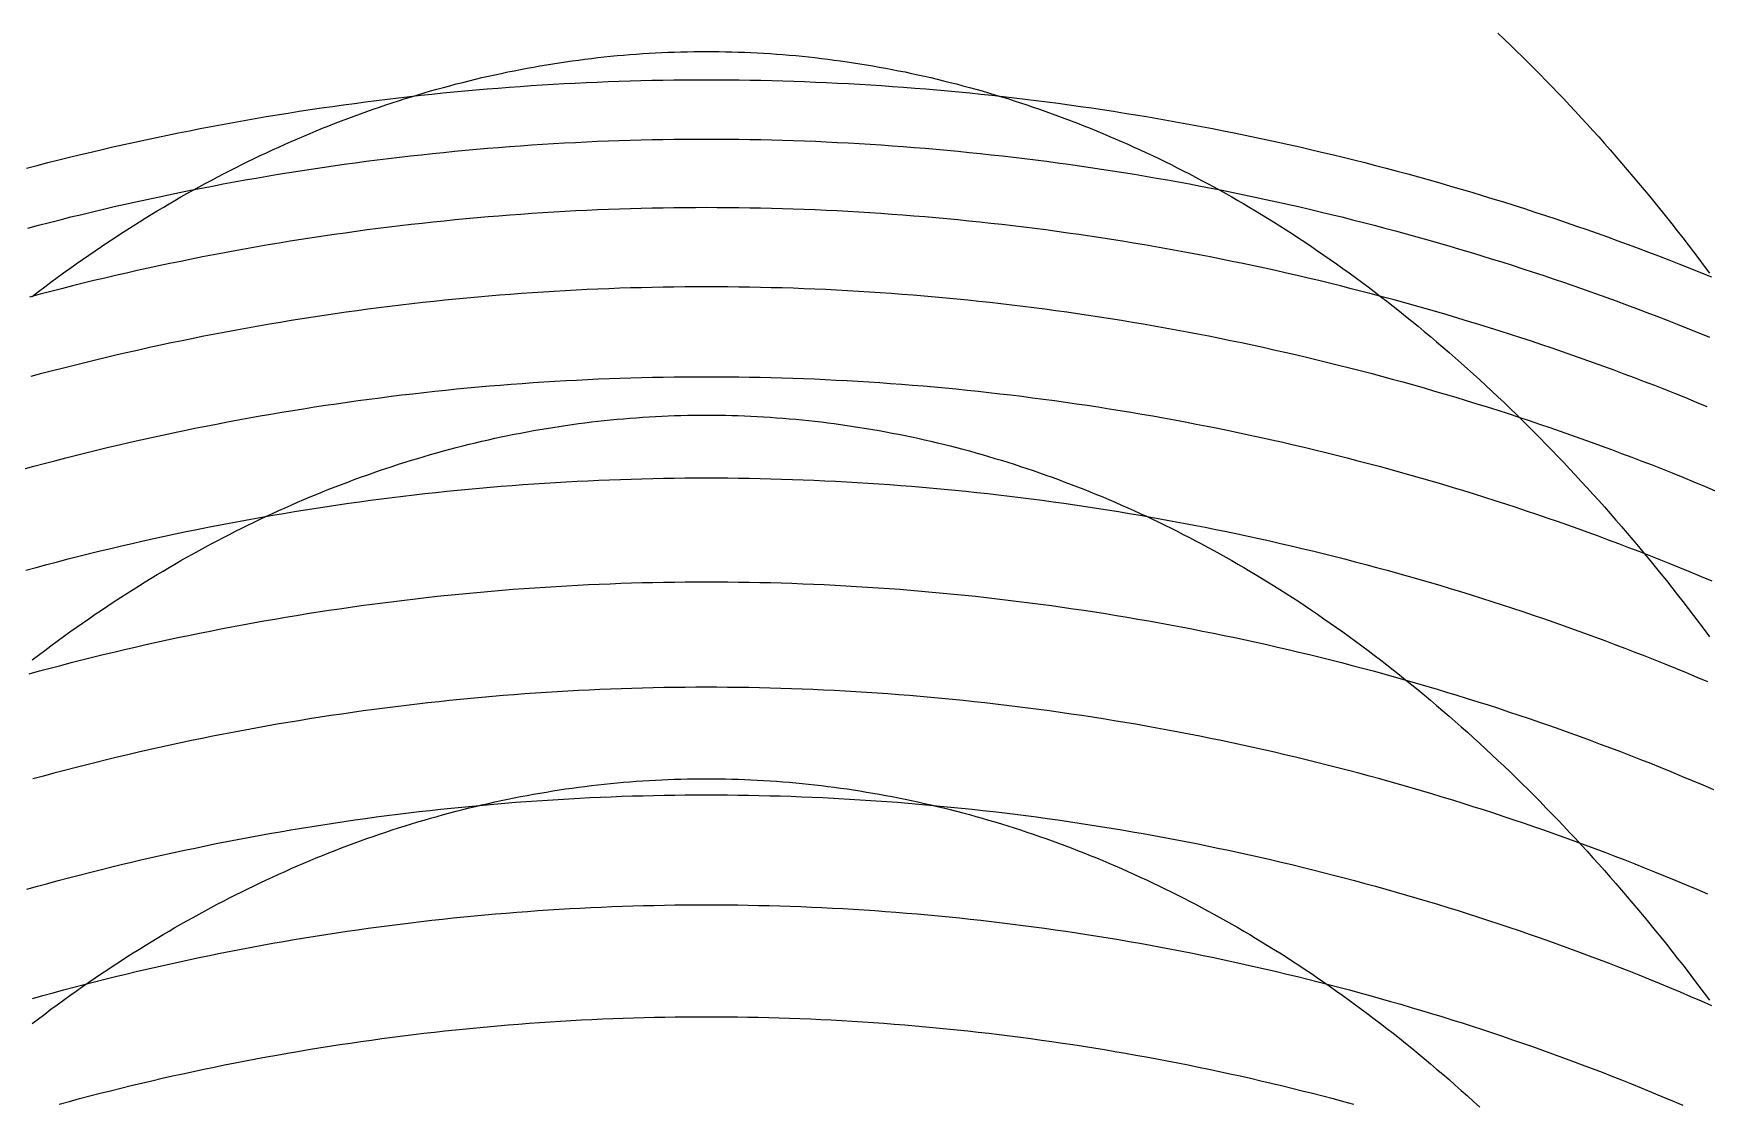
# Model space of a CAD drawing. Extents: x -772 to 772, y -315 to 2086.
# Drawn here: x -196.6 to 292.2, y 1277.5 to 1589.8 of the extents above; entities that cross this region are included whole.
import ezdxf

# ---------------------------------------------------------------- set-up
doc = ezdxf.new("R2010")
doc.units = 0

msp = doc.modelspace()

# ---------------------------------------------------------------- linework, layer by layer
at = {"layer": 'LAY0', "color": 2}
for points in [[(231.236, 1589.83), (233.006, 1588.15), (234.771, 1586.46), (236.532, 1584.75), (238.288, 1583.03), (240.04, 1581.3), (241.787, 1579.55), (243.529, 1577.79), (245.267, 1576.02), (246.999, 1574.24), (248.726, 1572.45), (250.448, 1570.64), (252.165, 1568.82), (253.876, 1566.99), (255.582, 1565.14), (257.282, 1563.29), (258.976, 1561.42), (260.664, 1559.55), (262.347, 1557.66), (264.023, 1555.76), (265.694, 1553.84), (267.358, 1551.92), (269.016, 1549.99), (270.667, 1548.04), (272.312, 1546.09), (273.95, 1544.12), (275.581, 1542.15), (277.206, 1540.16), (278.824, 1538.16), (280.435, 1536.16), (282.038, 1534.14), (283.635, 1532.12), (285.224, 1530.08), (286.806, 1528.04), (288.381, 1525.98), (289.948, 1523.92), (291.508, 1521.85), (293.06, 1519.77)], [(-196.954, 1512.97), (-195.122, 1514.37), (-193.289, 1515.75), (-191.454, 1517.13), (-189.617, 1518.48), (-187.779, 1519.82), (-185.939, 1521.15), (-184.098, 1522.46), (-182.256, 1523.76), (-180.412, 1525.04), (-178.568, 1526.31), (-176.723, 1527.56), (-174.876, 1528.8), (-173.03, 1530.02), (-171.182, 1531.23), (-169.335, 1532.42), (-167.486, 1533.59), (-165.638, 1534.75), (-163.915, 1535.82), (-162.188, 1536.88), (-160.455, 1537.92), (-158.718, 1538.96), (-156.976, 1539.98), (-155.23, 1541), (-153.479, 1542.01), (-151.723, 1543), (-149.963, 1543.98), (-148.199, 1544.96), (-146.43, 1545.92), (-144.658, 1546.87), (-142.881, 1547.81), (-141.1, 1548.74), (-139.315, 1549.66), (-137.526, 1550.57), (-135.733, 1551.47), (-133.937, 1552.35), (-132.137, 1553.23), (-130.333, 1554.09), (-128.526, 1554.94), (-126.715, 1555.78), (-124.901, 1556.61), (-123.084, 1557.43), (-121.263, 1558.23), (-119.44, 1559.03), (-117.613, 1559.81), (-115.783, 1560.58), (-113.95, 1561.34), (-112.115, 1562.09), (-110.277, 1562.83), (-108.436, 1563.55), (-106.593, 1564.26), (-104.747, 1564.96), (-102.899, 1565.65), (-101.048, 1566.33), (-99.1952, 1566.99), (-97.3402, 1567.65), (-95.4832, 1568.29), (-93.6241, 1568.91), (-91.7632, 1569.53), (-89.9004, 1570.13), (-88.0359, 1570.73), (-86.1697, 1571.31), (-84.302, 1571.87), (-82.4327, 1572.43), (-80.5621, 1572.97), (-78.6902, 1573.5), (-76.817, 1574.02), (-74.9426, 1574.52), (-73.0672, 1575.02), (-71.1909, 1575.5), (-69.3136, 1575.97), (-67.4355, 1576.42), (-65.5567, 1576.87), (-63.6773, 1577.3), (-61.7973, 1577.72), (-59.9169, 1578.12), (-58.036, 1578.52), (-56.1549, 1578.9), (-54.2735, 1579.27), (-52.3921, 1579.62), (-50.5106, 1579.97), (-48.6291, 1580.3), (-46.7477, 1580.61), (-44.8666, 1580.92), (-42.9858, 1581.21), (-41.1053, 1581.49), (-39.2253, 1581.76), (-37.3459, 1582.02), (-35.4671, 1582.26), (-33.589, 1582.49), (-31.7117, 1582.71), (-29.8353, 1582.91), (-27.9598, 1583.11), (-26.0855, 1583.29), (-24.2122, 1583.45), (-22.3402, 1583.61), (-20.4694, 1583.75), (-18.6, 1583.88), (-16.7321, 1584), (-14.8658, 1584.1), (-13.001, 1584.2), (-11.138, 1584.28), (-9.2767, 1584.35), (-7.4173, 1584.4), (-5.5599, 1584.44), (-3.7045, 1584.48), (-1.8512, 1584.49), (0, 1584.5), (1.8512, 1584.49), (3.7045, 1584.48), (5.5599, 1584.44), (7.4173, 1584.4), (9.2767, 1584.35), (11.138, 1584.28), (13.001, 1584.2), (14.8658, 1584.1), (16.7321, 1584), (18.6, 1583.88), (20.4694, 1583.75), (22.3402, 1583.61), (24.2122, 1583.45), (26.0855, 1583.29), (27.9598, 1583.11), (29.8353, 1582.91), (31.7117, 1582.71), (33.589, 1582.49), (35.4671, 1582.26), (37.3459, 1582.02), (39.2253, 1581.76), (41.1053, 1581.49), (42.9858, 1581.21), (44.8666, 1580.92), (46.7477, 1580.61), (48.6291, 1580.3), (50.5106, 1579.97), (52.3921, 1579.62), (54.2735, 1579.27), (56.1549, 1578.9), (58.036, 1578.52), (59.9169, 1578.12), (61.7973, 1577.72), (63.6773, 1577.3), (65.5567, 1576.87), (67.4355, 1576.42), (69.3136, 1575.97), (71.1909, 1575.5), (73.0672, 1575.02), (74.9426, 1574.52), (76.817, 1574.02), (78.6902, 1573.5), (80.5621, 1572.97), (82.4327, 1572.43), (84.302, 1571.87), (86.1697, 1571.31), (88.0359, 1570.73), (89.9004, 1570.13), (91.7632, 1569.53), (93.6241, 1568.91), (95.4832, 1568.29), (97.3402, 1567.65), (99.1952, 1566.99), (101.048, 1566.33), (102.899, 1565.65), (104.747, 1564.96), (106.593, 1564.26), (108.436, 1563.55), (110.277, 1562.83), (112.115, 1562.09), (113.95, 1561.34), (115.783, 1560.58), (117.613, 1559.81), (119.44, 1559.03), (121.263, 1558.23), (123.084, 1557.43), (124.901, 1556.61), (126.715, 1555.78), (128.526, 1554.94), (130.333, 1554.09), (132.137, 1553.23), (133.937, 1552.35), (135.733, 1551.47), (137.526, 1550.57), (139.315, 1549.66), (141.1, 1548.74), (142.881, 1547.81), (144.658, 1546.87), (146.43, 1545.92), (148.199, 1544.96), (149.963, 1543.98), (151.723, 1543), (153.479, 1542.01), (155.23, 1541), (156.976, 1539.98), (158.718, 1538.96), (160.455, 1537.92), (162.188, 1536.88), (163.915, 1535.82), (165.638, 1534.75), (167.486, 1533.59), (169.335, 1532.42), (171.182, 1531.23), (173.03, 1530.02), (174.876, 1528.8), (176.723, 1527.56), (178.568, 1526.31), (180.412, 1525.04), (182.256, 1523.76), (184.098, 1522.46), (185.939, 1521.15), (187.779, 1519.82), (189.617, 1518.48), (191.454, 1517.13), (193.289, 1515.75), (195.122, 1514.37), (196.954, 1512.97), (198.783, 1511.55), (200.61, 1510.12), (202.435, 1508.67), (204.258, 1507.21), (206.078, 1505.74), (207.895, 1504.25), (209.71, 1502.75), (211.522, 1501.23), (213.331, 1499.7), (215.137, 1498.16), (216.94, 1496.6), (218.74, 1495.02), (220.536, 1493.44), (222.329, 1491.84), (224.118, 1490.22), (225.903, 1488.6), (227.685, 1486.96), (229.462, 1485.3), (231.236, 1483.63), (233.005, 1481.95), (234.771, 1480.26), (236.531, 1478.55), (238.288, 1476.83), (240.04, 1475.1), (241.787, 1473.35), (243.529, 1471.6), (245.266, 1469.82), (246.998, 1468.04), (248.726, 1466.25), (250.448, 1464.44), (252.164, 1462.62), (253.875, 1460.79), (255.581, 1458.95), (257.281, 1457.09), (258.975, 1455.22), (260.664, 1453.35), (262.346, 1451.46), (264.023, 1449.56), (265.693, 1447.64), (267.357, 1445.72), (269.015, 1443.79), (270.666, 1441.84), (272.311, 1439.89), (273.949, 1437.92), (275.581, 1435.95), (277.206, 1433.96), (278.823, 1431.97), (280.434, 1429.96), (282.038, 1427.94), (283.635, 1425.92), (285.224, 1423.88), (286.806, 1421.84), (288.381, 1419.78), (289.948, 1417.72), (291.507, 1415.65), (293.059, 1413.57)], [(-198.619, 1550.41), (-195.476, 1551.23), (-192.329, 1552.04), (-189.177, 1552.83), (-186.02, 1553.62), (-182.858, 1554.39), (-179.693, 1555.14), (-176.523, 1555.89), (-173.349, 1556.62), (-170.171, 1557.34), (-166.99, 1558.04), (-163.805, 1558.73), (-160.616, 1559.41), (-157.424, 1560.08), (-154.229, 1560.73), (-151.031, 1561.37), (-147.831, 1562), (-144.627, 1562.61), (-141.421, 1563.21), (-138.212, 1563.8), (-135.001, 1564.37), (-131.788, 1564.93), (-128.573, 1565.48), (-125.356, 1566.01), (-122.137, 1566.53), (-118.917, 1567.04), (-115.696, 1567.53), (-112.473, 1568.01), (-109.249, 1568.47), (-106.024, 1568.93), (-102.798, 1569.36), (-99.5713, 1569.79), (-96.3443, 1570.2), (-93.1168, 1570.6), (-89.8891, 1570.98), (-86.6613, 1571.36), (-83.4336, 1571.71), (-80.206, 1572.06), (-76.9788, 1572.39), (-73.752, 1572.7), (-70.5259, 1573.01), (-67.3006, 1573.3), (-64.0762, 1573.57), (-60.8528, 1573.84), (-57.6307, 1574.08), (-54.4098, 1574.32), (-51.1905, 1574.54), (-47.9729, 1574.75), (-44.757, 1574.95), (-41.543, 1575.13), (-38.3311, 1575.29), (-35.1214, 1575.45), (-31.914, 1575.59), (-28.7091, 1575.72), (-25.5069, 1575.83), (-22.3074, 1575.93), (-19.1108, 1576.02), (-15.9173, 1576.09), (-12.7269, 1576.15), (-9.5399, 1576.2), (-6.3563, 1576.23), (-3.1763, 1576.25), (0, 1576.26), (3.1762, 1576.25), (6.3561, 1576.23), (9.5396, 1576.2), (12.7265, 1576.15), (15.9168, 1576.09), (19.1102, 1576.02), (22.3067, 1575.93), (25.5061, 1575.83), (28.7083, 1575.72), (31.913, 1575.59), (35.1203, 1575.45), (38.33, 1575.29), (41.5418, 1575.13), (44.7557, 1574.95), (47.9715, 1574.75), (51.1891, 1574.54), (54.4084, 1574.32), (57.6291, 1574.09), (60.8512, 1573.84), (64.0745, 1573.57), (67.2989, 1573.3), (70.5242, 1573.01), (73.7503, 1572.7), (76.977, 1572.39), (80.2041, 1572.06), (83.4317, 1571.71), (86.6594, 1571.36), (89.8872, 1570.99), (93.1148, 1570.6), (96.3422, 1570.2), (99.5693, 1569.79), (102.796, 1569.37), (106.022, 1568.93), (109.247, 1568.47), (112.471, 1568.01), (115.693, 1567.53), (118.915, 1567.04), (122.135, 1566.53), (125.354, 1566.01), (128.571, 1565.48), (131.786, 1564.93), (134.999, 1564.37), (138.21, 1563.8), (141.419, 1563.21), (144.625, 1562.61), (147.828, 1562), (151.029, 1561.37), (154.227, 1560.73), (157.422, 1560.08), (160.614, 1559.41), (163.803, 1558.73), (166.988, 1558.04), (170.169, 1557.34), (173.347, 1556.62), (176.521, 1555.89), (179.691, 1555.14), (182.856, 1554.39), (186.018, 1553.62), (189.175, 1552.84), (192.327, 1552.04), (195.475, 1551.23), (198.618, 1550.41), (201.755, 1549.58), (204.888, 1548.73), (208.015, 1547.87), (211.137, 1547), (214.254, 1546.12), (217.364, 1545.22), (220.469, 1544.31), (223.568, 1543.39), (226.661, 1542.46), (229.748, 1541.52), (232.828, 1540.56), (235.902, 1539.59), (238.969, 1538.61), (242.029, 1537.62), (245.083, 1536.61), (248.129, 1535.6), (251.169, 1534.57), (254.201, 1533.53), (257.226, 1532.48), (260.243, 1531.41), (263.253, 1530.34), (266.255, 1529.25), (269.249, 1528.15), (272.235, 1527.04), (275.213, 1525.92), (278.183, 1524.79), (281.144, 1523.65), (284.097, 1522.5), (287.271, 1521.24), (290.444, 1519.97), (293.616, 1518.68)], [(-198.205, 1532.94), (-195.068, 1533.77), (-191.925, 1534.58), (-188.778, 1535.38), (-185.626, 1536.17), (-182.47, 1536.94), (-179.31, 1537.7), (-176.146, 1538.45), (-172.977, 1539.19), (-169.805, 1539.91), (-166.629, 1540.62), (-163.45, 1541.32), (-160.267, 1542), (-157.081, 1542.67), (-153.892, 1543.33), (-150.7, 1543.97), (-147.505, 1544.6), (-144.308, 1545.22), (-141.108, 1545.82), (-137.905, 1546.41), (-134.7, 1546.99), (-131.494, 1547.55), (-128.285, 1548.1), (-125.074, 1548.63), (-121.862, 1549.16), (-118.648, 1549.67), (-115.433, 1550.16), (-112.217, 1550.64), (-109, 1551.11), (-105.781, 1551.57), (-102.562, 1552.01), (-99.3424, 1552.44), (-96.1222, 1552.85), (-92.9016, 1553.25), (-89.6808, 1553.64), (-86.46, 1554.01), (-83.2392, 1554.37), (-80.0187, 1554.72), (-76.7986, 1555.05), (-73.579, 1555.37), (-70.36, 1555.67), (-67.1419, 1555.97), (-63.9247, 1556.24), (-60.7086, 1556.51), (-57.4938, 1556.76), (-54.2803, 1556.99), (-51.0684, 1557.22), (-47.8582, 1557.43), (-44.6497, 1557.62), (-41.4432, 1557.81), (-38.2388, 1557.97), (-35.0367, 1558.13), (-31.8369, 1558.27), (-28.6396, 1558.4), (-25.445, 1558.51), (-22.2532, 1558.61), (-19.0643, 1558.7), (-15.8784, 1558.77), (-12.6958, 1558.84), (-9.5165, 1558.88), (-6.3407, 1558.92), (-3.1685, 1558.94), (0, 1558.94), (3.1685, 1558.94), (6.3408, 1558.92), (9.5167, 1558.88), (12.696, 1558.84), (15.8787, 1558.77), (19.0646, 1558.7), (22.2535, 1558.61), (25.4454, 1558.51), (28.6401, 1558.4), (31.8374, 1558.27), (35.0372, 1558.13), (38.2394, 1557.97), (41.4439, 1557.81), (44.6504, 1557.62), (47.8589, 1557.43), (51.0691, 1557.22), (54.2811, 1556.99), (57.4946, 1556.76), (60.7095, 1556.51), (63.9256, 1556.24), (67.1428, 1555.97), (70.3609, 1555.67), (73.5799, 1555.37), (76.7995, 1555.05), (80.0197, 1554.72), (83.2402, 1554.37), (86.461, 1554.01), (89.6818, 1553.64), (92.9026, 1553.25), (96.1232, 1552.85), (99.3435, 1552.44), (102.563, 1552.01), (105.782, 1551.57), (109.001, 1551.11), (112.218, 1550.64), (115.434, 1550.16), (118.649, 1549.67), (121.863, 1549.16), (125.075, 1548.63), (128.286, 1548.1), (131.495, 1547.55), (134.701, 1546.99), (137.906, 1546.41), (141.109, 1545.82), (144.309, 1545.22), (147.506, 1544.6), (150.701, 1543.97), (153.893, 1543.33), (157.082, 1542.67), (160.268, 1542), (163.451, 1541.32), (166.63, 1540.62), (169.806, 1539.91), (172.978, 1539.19), (176.147, 1538.45), (179.311, 1537.7), (182.471, 1536.94), (185.627, 1536.17), (188.779, 1535.38), (191.926, 1534.58), (195.069, 1533.77), (198.206, 1532.94), (201.339, 1532.1), (204.467, 1531.25), (207.589, 1530.39), (210.706, 1529.51), (213.818, 1528.62), (216.924, 1527.72), (220.024, 1526.81), (223.118, 1525.88), (226.207, 1524.94), (229.289, 1523.99), (232.365, 1523.03), (235.435, 1522.06), (238.498, 1521.07), (241.554, 1520.07), (244.603, 1519.06), (247.646, 1518.04), (250.682, 1517), (253.71, 1515.95), (256.731, 1514.9), (259.745, 1513.83), (262.751, 1512.75), (265.749, 1511.65), (268.74, 1510.55), (271.723, 1509.43), (274.698, 1508.31), (277.664, 1507.17), (280.622, 1506.02), (283.572, 1504.86), (286.735, 1503.6), (289.897, 1502.32), (293.058, 1501.03)], [(292.389, 1480.73), (289.233, 1482.03), (286.076, 1483.31), (282.919, 1484.58), (279.977, 1485.74), (277.026, 1486.9), (274.067, 1488.04), (271.1, 1489.17), (268.125, 1490.29), (265.142, 1491.4), (262.151, 1492.5), (259.152, 1493.58), (256.146, 1494.66), (253.133, 1495.72), (250.112, 1496.77), (247.084, 1497.81), (244.049, 1498.84), (241.007, 1499.85), (237.958, 1500.86), (234.903, 1501.85), (231.841, 1502.83), (228.772, 1503.8), (225.698, 1504.75), (222.617, 1505.69), (219.53, 1506.62), (216.437, 1507.54), (213.339, 1508.45), (210.235, 1509.34), (207.125, 1510.22), (204.01, 1511.09), (200.89, 1511.94), (197.765, 1512.78), (194.635, 1513.61), (191.5, 1514.43), (188.36, 1515.23), (185.216, 1516.02), (182.067, 1516.8), (178.915, 1517.57), (175.758, 1518.32), (172.597, 1519.06), (169.432, 1519.78), (166.264, 1520.5), (163.092, 1521.2), (159.916, 1521.88), (156.738, 1522.55), (153.556, 1523.21), (150.371, 1523.86), (147.184, 1524.49), (143.994, 1525.11), (140.801, 1525.72), (137.606, 1526.31), (134.408, 1526.89), (131.209, 1527.46), (128.008, 1528.01), (124.804, 1528.55), (121.599, 1529.07), (118.393, 1529.58), (115.185, 1530.08), (111.976, 1530.57), (108.766, 1531.04), (105.555, 1531.49), (102.343, 1531.94), (99.13, 1532.37), (95.9169, 1532.78), (92.7035, 1533.18), (89.4898, 1533.57), (86.276, 1533.95), (83.0624, 1534.31), (79.8489, 1534.66), (76.6358, 1534.99), (73.4232, 1535.31), (70.2112, 1535.62), (67.0001, 1535.91), (63.7899, 1536.19), (60.5807, 1536.45), (57.3728, 1536.71), (54.1662, 1536.94), (50.9612, 1537.17), (47.7578, 1537.38), (44.5562, 1537.58), (41.3565, 1537.76), (38.1589, 1537.93), (34.9635, 1538.08), (31.7705, 1538.23), (28.58, 1538.35), (25.3921, 1538.47), (22.2069, 1538.57), (19.0247, 1538.66), (15.8455, 1538.73), (12.6695, 1538.79), (9.4968, 1538.84), (6.3276, 1538.87), (3.1619, 1538.89), (0, 1538.9), (-3.1619, 1538.89), (-6.3276, 1538.87), (-9.4968, 1538.84), (-12.6695, 1538.79), (-15.8455, 1538.73), (-19.0247, 1538.66), (-22.2069, 1538.57), (-25.3921, 1538.47), (-28.58, 1538.35), (-31.7705, 1538.23), (-34.9636, 1538.08), (-38.1589, 1537.93), (-41.3565, 1537.76), (-44.5562, 1537.58), (-47.7578, 1537.38), (-50.9612, 1537.17), (-54.1663, 1536.94), (-57.3728, 1536.71), (-60.5807, 1536.45), (-63.7899, 1536.19), (-67.0001, 1535.91), (-70.2113, 1535.62), (-73.4232, 1535.31), (-76.6358, 1534.99), (-79.8489, 1534.66), (-83.0624, 1534.31), (-86.2761, 1533.95), (-89.4898, 1533.57), (-92.7035, 1533.18), (-95.917, 1532.78), (-99.1301, 1532.37), (-102.343, 1531.94), (-105.555, 1531.49), (-108.766, 1531.04), (-111.976, 1530.57), (-115.185, 1530.08), (-118.393, 1529.58), (-121.599, 1529.07), (-124.804, 1528.55), (-128.008, 1528.01), (-131.209, 1527.46), (-134.409, 1526.89), (-137.606, 1526.31), (-140.801, 1525.72), (-143.994, 1525.11), (-147.184, 1524.49), (-150.372, 1523.86), (-153.556, 1523.21), (-156.738, 1522.55), (-159.917, 1521.88), (-163.092, 1521.2), (-166.264, 1520.5), (-169.432, 1519.78), (-172.597, 1519.06), (-175.758, 1518.32), (-178.915, 1517.57), (-182.067, 1516.8), (-185.216, 1516.02), (-188.36, 1515.23), (-191.5, 1514.43), (-194.635, 1513.61), (-197.765, 1512.78)], [(-197.212, 1489.68), (-194.09, 1490.51), (-190.964, 1491.33), (-187.833, 1492.13), (-184.698, 1492.92), (-181.558, 1493.7), (-178.414, 1494.47), (-175.266, 1495.22), (-172.114, 1495.97), (-168.958, 1496.69), (-165.798, 1497.41), (-162.635, 1498.11), (-159.468, 1498.8), (-156.298, 1499.47), (-153.125, 1500.13), (-149.949, 1500.78), (-146.77, 1501.41), (-143.589, 1502.04), (-140.405, 1502.64), (-137.219, 1503.24), (-134.03, 1503.82), (-130.839, 1504.39), (-127.646, 1504.94), (-124.452, 1505.48), (-121.256, 1506.01), (-118.058, 1506.52), (-114.859, 1507.02), (-111.659, 1507.5), (-108.457, 1507.97), (-105.255, 1508.43), (-102.052, 1508.88), (-98.8479, 1509.31), (-95.6436, 1509.73), (-92.439, 1510.13), (-89.2342, 1510.52), (-86.0293, 1510.89), (-82.8245, 1511.26), (-79.6199, 1511.61), (-76.4157, 1511.94), (-73.2121, 1512.26), (-70.009, 1512.57), (-66.8068, 1512.86), (-63.6056, 1513.14), (-60.4055, 1513.41), (-57.2066, 1513.66), (-54.009, 1513.9), (-50.8131, 1514.12), (-47.6187, 1514.33), (-44.4262, 1514.53), (-41.2357, 1514.71), (-38.0472, 1514.88), (-34.861, 1515.04), (-31.6772, 1515.18), (-28.4959, 1515.31), (-25.3172, 1515.43), (-22.1413, 1515.53), (-18.9684, 1515.62), (-15.7985, 1515.69), (-12.6318, 1515.75), (-9.4685, 1515.8), (-6.3087, 1515.83), (-3.1525, 1515.85), (0, 1515.86), (3.1524, 1515.85), (6.3086, 1515.83), (9.4684, 1515.8), (12.6316, 1515.75), (15.7982, 1515.69), (18.968, 1515.62), (22.1409, 1515.53), (25.3168, 1515.43), (28.4954, 1515.31), (31.6767, 1515.18), (34.8605, 1515.04), (38.0466, 1514.88), (41.2351, 1514.71), (44.4256, 1514.53), (47.618, 1514.33), (50.8123, 1514.12), (54.0083, 1513.9), (57.2058, 1513.66), (60.4046, 1513.41), (63.6047, 1513.14), (66.806, 1512.86), (70.0081, 1512.57), (73.2111, 1512.26), (76.4148, 1511.94), (79.6189, 1511.61), (82.8235, 1511.26), (86.0283, 1510.89), (89.2331, 1510.52), (92.438, 1510.13), (95.6426, 1509.73), (98.8468, 1509.31), (102.051, 1508.88), (105.254, 1508.43), (108.456, 1507.97), (111.657, 1507.5), (114.858, 1507.02), (118.057, 1506.52), (121.255, 1506.01), (124.451, 1505.48), (127.645, 1504.94), (130.838, 1504.39), (134.029, 1503.82), (137.217, 1503.24), (140.404, 1502.64), (143.588, 1502.04), (146.769, 1501.41), (149.948, 1500.78), (153.124, 1500.13), (156.297, 1499.47), (159.467, 1498.8), (162.634, 1498.11), (165.797, 1497.41), (168.957, 1496.69), (172.113, 1495.97), (175.265, 1495.23), (178.413, 1494.47), (181.557, 1493.7), (184.697, 1492.92), (187.832, 1492.13), (190.963, 1491.33), (194.09, 1490.51), (197.211, 1489.68), (200.327, 1488.83), (203.439, 1487.97), (206.545, 1487.11), (209.646, 1486.22), (212.741, 1485.33), (215.831, 1484.42), (218.915, 1483.5), (221.993, 1482.57), (225.065, 1481.62), (228.131, 1480.67), (231.19, 1479.7), (234.243, 1478.72), (237.29, 1477.72), (240.33, 1476.72), (243.363, 1475.7), (246.389, 1474.67), (249.408, 1473.63), (252.42, 1472.57), (255.424, 1471.51), (258.421, 1470.43), (261.411, 1469.34), (264.393, 1468.24), (267.367, 1467.13), (270.333, 1466.01), (273.291, 1464.87), (276.241, 1463.73), (279.182, 1462.57), (282.116, 1461.4), (285.263, 1460.13), (288.411, 1458.85), (291.558, 1457.54), (294.704, 1456.22)], [(-199.613, 1462.5), (-196.507, 1463.34), (-193.397, 1464.18), (-190.282, 1464.99), (-187.162, 1465.8), (-184.038, 1466.59), (-180.909, 1467.37), (-177.776, 1468.14), (-174.639, 1468.89), (-171.499, 1469.63), (-168.354, 1470.36), (-165.206, 1471.07), (-162.054, 1471.78), (-158.899, 1472.46), (-155.741, 1473.14), (-152.58, 1473.8), (-149.416, 1474.45), (-146.249, 1475.08), (-143.079, 1475.7), (-139.907, 1476.31), (-136.732, 1476.9), (-133.555, 1477.48), (-130.377, 1478.05), (-127.196, 1478.61), (-124.013, 1479.15), (-120.829, 1479.67), (-117.643, 1480.18), (-114.456, 1480.68), (-111.267, 1481.17), (-108.078, 1481.64), (-104.888, 1482.1), (-101.696, 1482.54), (-98.5045, 1482.97), (-95.3121, 1483.39), (-92.1193, 1483.79), (-88.9263, 1484.18), (-85.7332, 1484.56), (-82.5402, 1484.92), (-79.3474, 1485.27), (-76.1549, 1485.61), (-72.9628, 1485.93), (-69.7714, 1486.23), (-66.5808, 1486.53), (-63.3911, 1486.81), (-60.2024, 1487.07), (-57.0148, 1487.32), (-53.8287, 1487.56), (-50.6439, 1487.79), (-47.4608, 1488), (-44.2795, 1488.2), (-41.1, 1488.38), (-37.9225, 1488.55), (-34.7472, 1488.71), (-31.5742, 1488.85), (-28.4036, 1488.98), (-25.2355, 1489.09), (-22.0702, 1489.19), (-18.9077, 1489.28), (-15.7482, 1489.36), (-12.5918, 1489.42), (-9.4387, 1489.46), (-6.2889, 1489.5), (-3.1426, 1489.52), (0, 1489.52), (3.1427, 1489.52), (6.2891, 1489.5), (9.439, 1489.46), (12.5923, 1489.42), (15.7488, 1489.36), (18.9084, 1489.28), (22.0709, 1489.19), (25.2363, 1489.09), (28.4044, 1488.98), (31.5751, 1488.85), (34.7482, 1488.7), (37.9236, 1488.55), (41.1012, 1488.38), (44.2807, 1488.2), (47.4622, 1488), (50.6453, 1487.79), (53.8301, 1487.56), (57.0164, 1487.32), (60.2039, 1487.07), (63.3927, 1486.81), (66.5825, 1486.53), (69.7731, 1486.23), (72.9646, 1485.93), (76.1567, 1485.61), (79.3492, 1485.27), (82.5421, 1484.92), (85.7351, 1484.56), (88.9283, 1484.18), (92.1213, 1483.79), (95.3141, 1483.39), (98.5065, 1482.97), (101.698, 1482.54), (104.89, 1482.1), (108.08, 1481.64), (111.27, 1481.17), (114.458, 1480.68), (117.645, 1480.18), (120.831, 1479.67), (124.015, 1479.14), (127.198, 1478.61), (130.379, 1478.05), (133.557, 1477.48), (136.734, 1476.9), (139.909, 1476.31), (143.081, 1475.7), (146.251, 1475.08), (149.418, 1474.45), (152.582, 1473.8), (155.743, 1473.14), (158.901, 1472.46), (162.056, 1471.78), (165.208, 1471.07), (168.356, 1470.36), (171.501, 1469.63), (174.641, 1468.89), (177.778, 1468.14), (180.911, 1467.37), (184.039, 1466.59), (187.164, 1465.8), (190.283, 1464.99), (193.399, 1464.17), (196.509, 1463.34), (199.614, 1462.5), (202.715, 1461.64), (205.81, 1460.77), (208.901, 1459.89), (211.985, 1458.99), (215.065, 1458.09), (218.138, 1457.17), (221.206, 1456.23), (224.268, 1455.29), (227.323, 1454.33), (230.373, 1453.36), (233.416, 1452.38), (236.453, 1451.39), (239.483, 1450.38), (242.507, 1449.36), (245.523, 1448.33), (248.533, 1447.29), (251.536, 1446.24), (254.532, 1445.17), (257.52, 1444.09), (260.501, 1443), (263.474, 1441.9), (266.439, 1440.79), (269.397, 1439.67), (272.347, 1438.53), (275.289, 1437.39), (278.223, 1436.23), (281.148, 1435.06), (284.285, 1433.79), (287.422, 1432.5), (290.558, 1431.2), (293.693, 1429.88)], [(-196.954, 1406.77), (-195.122, 1408.17), (-193.289, 1409.55), (-191.454, 1410.93), (-189.617, 1412.28), (-187.779, 1413.62), (-185.939, 1414.95), (-184.098, 1416.26), (-182.256, 1417.56), (-180.412, 1418.84), (-178.568, 1420.11), (-176.723, 1421.36), (-174.876, 1422.6), (-173.03, 1423.82), (-171.182, 1425.03), (-169.335, 1426.22), (-167.486, 1427.39), (-165.638, 1428.55), (-163.915, 1429.62), (-162.188, 1430.68), (-160.455, 1431.72), (-158.718, 1432.76), (-156.976, 1433.78), (-155.23, 1434.8), (-153.479, 1435.81), (-151.723, 1436.8), (-149.963, 1437.78), (-148.199, 1438.76), (-146.43, 1439.72), (-144.658, 1440.67), (-142.881, 1441.61), (-141.1, 1442.54), (-139.315, 1443.46), (-137.526, 1444.37), (-135.733, 1445.27), (-133.937, 1446.15), (-132.137, 1447.03), (-130.333, 1447.89), (-128.526, 1448.74), (-126.715, 1449.58), (-124.901, 1450.41), (-123.084, 1451.23), (-121.263, 1452.03), (-119.44, 1452.83), (-117.613, 1453.61), (-115.783, 1454.38), (-113.951, 1455.14), (-112.115, 1455.89), (-110.277, 1456.63), (-108.436, 1457.35), (-106.593, 1458.06), (-104.747, 1458.76), (-102.899, 1459.45), (-101.048, 1460.13), (-99.1955, 1460.79), (-97.3405, 1461.45), (-95.4835, 1462.09), (-93.6245, 1462.71), (-91.7635, 1463.33), (-89.9007, 1463.93), (-88.0362, 1464.53), (-86.1701, 1465.11), (-84.3023, 1465.67), (-82.4331, 1466.23), (-80.5625, 1466.77), (-78.6905, 1467.3), (-76.8174, 1467.82), (-74.943, 1468.32), (-73.0676, 1468.82), (-71.1913, 1469.3), (-69.314, 1469.77), (-67.4359, 1470.22), (-65.5571, 1470.67), (-63.6777, 1471.1), (-61.7977, 1471.52), (-59.9173, 1471.92), (-58.0364, 1472.32), (-56.1553, 1472.7), (-54.274, 1473.07), (-52.3925, 1473.42), (-50.511, 1473.77), (-48.6295, 1474.1), (-46.7481, 1474.41), (-44.867, 1474.72), (-42.9862, 1475.01), (-41.1057, 1475.29), (-39.2257, 1475.56), (-37.3462, 1475.82), (-35.4674, 1476.06), (-33.5893, 1476.29), (-31.712, 1476.51), (-29.8356, 1476.71), (-27.9602, 1476.91), (-26.0857, 1477.09), (-24.2125, 1477.25), (-22.3404, 1477.41), (-20.4697, 1477.55), (-18.6003, 1477.68), (-16.7323, 1477.8), (-14.866, 1477.9), (-13.0012, 1478), (-11.1381, 1478.08), (-9.2769, 1478.15), (-7.4174, 1478.2), (-5.56, 1478.24), (-3.7045, 1478.28), (-1.8512, 1478.29), (0, 1478.3), (1.8511, 1478.29), (3.7044, 1478.28), (5.5598, 1478.24), (7.4173, 1478.2), (9.2766, 1478.15), (11.1379, 1478.08), (13.0009, 1478), (14.8656, 1477.91), (16.732, 1477.8), (18.5998, 1477.68), (20.4692, 1477.55), (22.3399, 1477.41), (24.2119, 1477.25), (26.0852, 1477.09), (27.9596, 1476.91), (29.835, 1476.71), (31.7114, 1476.51), (33.5887, 1476.29), (35.4667, 1476.06), (37.3455, 1475.82), (39.225, 1475.56), (41.1049, 1475.29), (42.9854, 1475.01), (44.8662, 1474.72), (46.7473, 1474.41), (48.6287, 1474.1), (50.5101, 1473.77), (52.3916, 1473.42), (54.2731, 1473.07), (56.1544, 1472.7), (58.0355, 1472.32), (59.9164, 1471.92), (61.7968, 1471.52), (63.6768, 1471.1), (65.5562, 1470.67), (67.435, 1470.22), (69.3131, 1469.77), (71.1903, 1469.3), (73.0667, 1468.82), (74.9421, 1468.33), (76.8164, 1467.82), (78.6896, 1467.3), (80.5616, 1466.77), (82.4322, 1466.23), (84.3014, 1465.67), (86.1692, 1465.11), (88.0353, 1464.53), (89.8998, 1463.93), (91.7626, 1463.33), (93.6236, 1462.71), (95.4826, 1462.09), (97.3397, 1461.45), (99.1947, 1460.79), (101.047, 1460.13), (102.898, 1459.45), (104.746, 1458.76), (106.592, 1458.06), (108.436, 1457.35), (110.276, 1456.63), (112.115, 1455.89), (113.95, 1455.14), (115.783, 1454.38), (117.612, 1453.61), (119.439, 1452.83), (121.263, 1452.03), (123.083, 1451.23), (124.901, 1450.41), (126.715, 1449.58), (128.525, 1448.74), (130.333, 1447.89), (132.136, 1447.03), (133.936, 1446.15), (135.733, 1445.27), (137.526, 1444.37), (139.314, 1443.46), (141.099, 1442.54), (142.88, 1441.61), (144.657, 1440.67), (146.43, 1439.72), (148.199, 1438.76), (149.963, 1437.78), (151.723, 1436.8), (153.479, 1435.81), (155.23, 1434.8), (156.976, 1433.78), (158.718, 1432.76), (160.455, 1431.72), (162.188, 1430.68), (163.915, 1429.62), (165.638, 1428.55), (167.486, 1427.39), (169.334, 1426.22), (171.182, 1425.03), (173.03, 1423.82), (174.876, 1422.6), (176.722, 1421.36), (178.568, 1420.11), (180.412, 1418.84), (182.256, 1417.56), (184.098, 1416.26), (185.939, 1414.95), (187.779, 1413.62), (189.617, 1412.28), (191.454, 1410.93), (193.289, 1409.55), (195.122, 1408.17), (196.953, 1406.77), (198.783, 1405.35), (200.61, 1403.92), (202.435, 1402.47), (204.257, 1401.01), (206.077, 1399.54), (207.895, 1398.05), (209.71, 1396.55), (211.522, 1395.03), (213.331, 1393.5), (215.137, 1391.96), (216.94, 1390.4), (218.739, 1388.83), (220.535, 1387.24), (222.328, 1385.64), (224.117, 1384.02), (225.903, 1382.4), (227.684, 1380.76), (229.462, 1379.1), (231.235, 1377.43), (233.005, 1375.75), (234.77, 1374.06), (236.531, 1372.35), (238.287, 1370.63), (240.039, 1368.9), (241.786, 1367.15), (243.528, 1365.4), (245.266, 1363.63), (246.998, 1361.84), (248.725, 1360.05), (250.447, 1358.24), (252.164, 1356.42), (253.875, 1354.59), (255.581, 1352.75), (257.281, 1350.89), (258.975, 1349.02), (260.663, 1347.15), (262.346, 1345.26), (264.022, 1343.36), (265.693, 1341.44), (267.357, 1339.52), (269.015, 1337.59), (270.666, 1335.64), (272.311, 1333.69), (273.949, 1331.72), (275.58, 1329.75), (277.205, 1327.76), (278.823, 1325.77), (280.434, 1323.76), (282.038, 1321.74), (283.634, 1319.72), (285.224, 1317.68), (286.806, 1315.64), (288.38, 1313.58), (289.947, 1311.52), (291.507, 1309.45), (293.059, 1307.37)], [(-198.839, 1432.99), (-195.746, 1433.83), (-192.647, 1434.66), (-189.544, 1435.48), (-186.436, 1436.28), (-183.324, 1437.07), (-180.208, 1437.85), (-177.087, 1438.61), (-173.962, 1439.37), (-170.833, 1440.11), (-167.7, 1440.83), (-164.564, 1441.54), (-161.424, 1442.24), (-158.28, 1442.93), (-155.134, 1443.6), (-151.984, 1444.26), (-148.831, 1444.91), (-145.676, 1445.54), (-142.518, 1446.16), (-139.357, 1446.77), (-136.194, 1447.36), (-133.029, 1447.94), (-129.861, 1448.51), (-126.692, 1449.06), (-123.521, 1449.6), (-120.348, 1450.13), (-117.174, 1450.64), (-113.998, 1451.14), (-110.821, 1451.62), (-107.644, 1452.09), (-104.465, 1452.55), (-101.285, 1452.99), (-98.105, 1453.42), (-94.9244, 1453.84), (-91.7434, 1454.24), (-88.5622, 1454.63), (-85.381, 1455), (-82.1999, 1455.37), (-79.019, 1455.71), (-75.8386, 1456.05), (-72.6587, 1456.37), (-69.4794, 1456.68), (-66.301, 1456.97), (-63.1236, 1457.25), (-59.9473, 1457.51), (-56.7723, 1457.76), (-53.5987, 1458), (-50.4266, 1458.23), (-47.2563, 1458.44), (-44.0878, 1458.63), (-40.9212, 1458.82), (-37.7568, 1458.99), (-34.5946, 1459.14), (-31.4349, 1459.28), (-28.2777, 1459.41), (-25.1231, 1459.53), (-21.9714, 1459.63), (-18.8227, 1459.72), (-15.677, 1459.79), (-12.5346, 1459.85), (-9.3956, 1459.9), (-6.26, 1459.93), (-3.1281, 1459.95), (0, 1459.96), (3.128, 1459.95), (6.2598, 1459.93), (9.3952, 1459.9), (12.5341, 1459.85), (15.6765, 1459.79), (18.822, 1459.72), (21.9707, 1459.63), (25.1223, 1459.53), (28.2767, 1459.41), (31.4339, 1459.28), (34.5935, 1459.14), (37.7556, 1458.99), (40.92, 1458.82), (44.0864, 1458.63), (47.2549, 1458.44), (50.4252, 1458.23), (53.5972, 1458), (56.7707, 1457.76), (59.9457, 1457.51), (63.1219, 1457.25), (66.2993, 1456.97), (69.4776, 1456.68), (72.6568, 1456.37), (75.8367, 1456.05), (79.0171, 1455.71), (82.1979, 1455.37), (85.379, 1455.01), (88.5602, 1454.63), (91.7413, 1454.24), (94.9223, 1453.84), (98.1029, 1453.42), (101.283, 1452.99), (104.463, 1452.55), (107.641, 1452.09), (110.819, 1451.62), (113.996, 1451.14), (117.172, 1450.64), (120.346, 1450.13), (123.519, 1449.6), (126.69, 1449.06), (129.859, 1448.51), (133.026, 1447.94), (136.192, 1447.36), (139.355, 1446.77), (142.515, 1446.16), (145.674, 1445.54), (148.829, 1444.91), (151.982, 1444.26), (155.131, 1443.6), (158.278, 1442.93), (161.422, 1442.24), (164.562, 1441.54), (167.698, 1440.83), (170.831, 1440.11), (173.96, 1439.37), (177.085, 1438.61), (180.206, 1437.85), (183.322, 1437.07), (186.435, 1436.28), (189.542, 1435.48), (192.646, 1434.66), (195.744, 1433.83), (198.837, 1432.99), (201.926, 1432.13), (205.009, 1431.26), (208.086, 1430.38), (211.159, 1429.49), (214.225, 1428.58), (217.286, 1427.67), (220.341, 1426.74), (223.39, 1425.79), (226.433, 1424.84), (229.469, 1423.87), (232.499, 1422.89), (235.523, 1421.9), (238.54, 1420.9), (241.55, 1419.88), (244.553, 1418.85), (247.549, 1417.81), (250.538, 1416.76), (253.52, 1415.7), (256.494, 1414.63), (259.46, 1413.54), (262.419, 1412.44), (265.37, 1411.33), (268.313, 1410.21), (271.249, 1409.08), (274.176, 1407.94), (277.094, 1406.78), (280.005, 1405.62), (283.128, 1404.35), (286.251, 1403.07), (289.374, 1401.77), (292.496, 1400.45)], [(-197.854, 1402.72), (-194.776, 1403.56), (-191.693, 1404.39), (-188.606, 1405.2), (-185.513, 1406), (-182.417, 1406.79), (-179.316, 1407.57), (-176.211, 1408.33), (-173.102, 1409.08), (-169.989, 1409.82), (-166.872, 1410.54), (-163.752, 1411.25), (-160.628, 1411.95), (-157.501, 1412.63), (-154.371, 1413.3), (-151.237, 1413.96), (-148.101, 1414.6), (-144.962, 1415.23), (-141.82, 1415.85), (-138.676, 1416.46), (-135.529, 1417.05), (-132.38, 1417.63), (-129.229, 1418.19), (-126.076, 1418.74), (-122.922, 1419.28), (-119.765, 1419.8), (-116.608, 1420.31), (-113.448, 1420.81), (-110.288, 1421.29), (-107.127, 1421.76), (-103.964, 1422.22), (-100.801, 1422.66), (-97.6371, 1423.09), (-94.4727, 1423.5), (-91.308, 1423.9), (-88.143, 1424.29), (-84.9779, 1424.66), (-81.8129, 1425.02), (-78.6481, 1425.37), (-75.4836, 1425.7), (-72.3196, 1426.02), (-69.1563, 1426.33), (-65.9937, 1426.62), (-62.8319, 1426.9), (-59.6713, 1427.16), (-56.5118, 1427.41), (-53.3536, 1427.65), (-50.1969, 1427.87), (-47.0418, 1428.08), (-43.8884, 1428.28), (-40.7369, 1428.46), (-37.5874, 1428.63), (-34.4401, 1428.79), (-31.295, 1428.93), (-28.1524, 1429.06), (-25.0123, 1429.17), (-21.875, 1429.27), (-18.7404, 1429.36), (-15.6088, 1429.43), (-12.4803, 1429.49), (-9.3551, 1429.54), (-6.2332, 1429.57), (-3.1148, 1429.59), (0, 1429.6), (3.1148, 1429.59), (6.2333, 1429.57), (9.3552, 1429.54), (12.4805, 1429.49), (15.6091, 1429.43), (18.7407, 1429.36), (21.8753, 1429.27), (25.0127, 1429.17), (28.1528, 1429.06), (31.2955, 1428.93), (34.4406, 1428.79), (37.588, 1428.63), (40.7375, 1428.46), (43.889, 1428.28), (47.0424, 1428.08), (50.1976, 1427.87), (53.3543, 1427.65), (56.5125, 1427.41), (59.672, 1427.16), (62.8327, 1426.9), (65.9945, 1426.62), (69.1571, 1426.33), (72.3205, 1426.02), (75.4845, 1425.7), (78.649, 1425.37), (81.8138, 1425.02), (84.9788, 1424.66), (88.1439, 1424.29), (91.3089, 1423.9), (94.4737, 1423.5), (97.6381, 1423.09), (100.802, 1422.66), (103.965, 1422.22), (107.128, 1421.76), (110.289, 1421.29), (113.449, 1420.81), (116.609, 1420.31), (119.766, 1419.8), (122.923, 1419.28), (126.077, 1418.74), (129.23, 1418.19), (132.381, 1417.63), (135.53, 1417.05), (138.677, 1416.46), (141.821, 1415.85), (144.963, 1415.23), (148.102, 1414.6), (151.238, 1413.96), (154.371, 1413.3), (157.502, 1412.63), (160.629, 1411.95), (163.753, 1411.25), (166.873, 1410.54), (169.99, 1409.81), (173.103, 1409.08), (176.212, 1408.33), (179.317, 1407.57), (182.418, 1406.79), (185.514, 1406), (188.606, 1405.2), (191.694, 1404.39), (194.777, 1403.56), (197.855, 1402.72), (200.928, 1401.87), (203.996, 1401), (207.058, 1400.12), (210.115, 1399.23), (213.167, 1398.33), (216.213, 1397.41), (219.253, 1396.49), (222.288, 1395.55), (225.316, 1394.59), (228.338, 1393.63), (231.354, 1392.65), (234.364, 1391.67), (237.367, 1390.66), (240.363, 1389.65), (243.353, 1388.63), (246.335, 1387.59), (249.311, 1386.54), (252.279, 1385.48), (255.241, 1384.41), (258.194, 1383.33), (261.141, 1382.23), (264.079, 1381.13), (267.01, 1380.01), (269.933, 1378.88), (272.848, 1377.74), (275.755, 1376.59), (278.654, 1375.43), (281.764, 1374.16), (284.873, 1372.88), (287.982, 1371.59), (291.09, 1370.27), (294.197, 1368.94)], [(292.519, 1338.36), (289.43, 1339.69), (286.34, 1341), (283.249, 1342.29), (280.158, 1343.56), (277.066, 1344.82), (274.185, 1345.98), (271.295, 1347.13), (268.397, 1348.26), (265.492, 1349.39), (262.578, 1350.5), (259.657, 1351.6), (256.728, 1352.69), (253.791, 1353.77), (250.847, 1354.84), (247.896, 1355.9), (244.938, 1356.94), (241.972, 1357.97), (239, 1358.99), (236.021, 1360), (233.035, 1361), (230.043, 1361.98), (227.045, 1362.96), (224.04, 1363.92), (221.029, 1364.87), (218.012, 1365.8), (214.989, 1366.73), (211.96, 1367.64), (208.926, 1368.54), (205.886, 1369.43), (202.84, 1370.3), (199.79, 1371.16), (196.734, 1372.01), (193.674, 1372.85), (190.608, 1373.67), (187.538, 1374.48), (184.464, 1375.28), (181.384, 1376.07), (178.301, 1376.84), (175.213, 1377.6), (172.122, 1378.35), (169.026, 1379.08), (165.927, 1379.8), (162.824, 1380.51), (159.718, 1381.21), (156.608, 1381.89), (153.495, 1382.56), (150.38, 1383.21), (147.261, 1383.86), (144.139, 1384.48), (141.015, 1385.1), (137.888, 1385.7), (134.759, 1386.29), (131.628, 1386.87), (128.495, 1387.43), (125.359, 1387.98), (122.222, 1388.51), (119.084, 1389.03), (115.944, 1389.54), (112.802, 1390.04), (109.659, 1390.52), (106.516, 1390.99), (103.371, 1391.44), (100.225, 1391.88), (97.0793, 1392.31), (93.9327, 1392.72), (90.7857, 1393.12), (87.6385, 1393.51), (84.4912, 1393.88), (81.344, 1394.24), (78.1971, 1394.58), (75.0504, 1394.92), (71.9043, 1395.23), (68.7588, 1395.54), (65.614, 1395.83), (62.4702, 1396.11), (59.3275, 1396.37), (56.1859, 1396.62), (53.0457, 1396.86), (49.907, 1397.08), (46.7698, 1397.29), (43.6345, 1397.48), (40.501, 1397.67), (37.3695, 1397.83), (34.2402, 1397.99), (31.1133, 1398.13), (27.9887, 1398.26), (24.8668, 1398.37), (21.7475, 1398.47), (18.6311, 1398.56), (15.5177, 1398.63), (12.4074, 1398.69), (9.3003, 1398.74), (6.1967, 1398.77), (3.0965, 1398.79), (0, 1398.8), (-3.0965, 1398.79), (-6.1967, 1398.77), (-9.3004, 1398.74), (-12.4074, 1398.69), (-15.5177, 1398.63), (-18.6311, 1398.56), (-21.7475, 1398.47), (-24.8668, 1398.37), (-27.9887, 1398.26), (-31.1133, 1398.13), (-34.2403, 1397.99), (-37.3695, 1397.83), (-40.501, 1397.67), (-43.6345, 1397.48), (-46.7699, 1397.29), (-49.907, 1397.08), (-53.0457, 1396.86), (-56.1859, 1396.62), (-59.3275, 1396.37), (-62.4703, 1396.11), (-65.6141, 1395.83), (-68.7588, 1395.54), (-71.9043, 1395.23), (-75.0505, 1394.92), (-78.1971, 1394.58), (-81.3441, 1394.24), (-84.4913, 1393.88), (-87.6386, 1393.51), (-90.7858, 1393.12), (-93.9327, 1392.72), (-97.0794, 1392.31), (-100.225, 1391.88), (-103.371, 1391.44), (-106.516, 1390.99), (-109.659, 1390.52), (-112.802, 1390.04), (-115.944, 1389.54), (-119.084, 1389.03), (-122.222, 1388.51), (-125.359, 1387.98), (-128.495, 1387.43), (-131.628, 1386.87), (-134.759, 1386.29), (-137.888, 1385.7), (-141.015, 1385.1), (-144.139, 1384.48), (-147.261, 1383.86), (-150.38, 1383.21), (-153.495, 1382.56), (-156.608, 1381.89), (-159.718, 1381.21), (-162.824, 1380.51), (-165.927, 1379.8), (-169.026, 1379.08), (-172.122, 1378.35), (-175.213, 1377.6), (-178.301, 1376.84), (-181.384, 1376.07), (-184.464, 1375.28), (-187.538, 1374.48), (-190.608, 1373.67), (-193.674, 1372.85), (-196.734, 1372.01)], [(-196.953, 1300.57), (-195.122, 1301.97), (-193.289, 1303.35), (-191.454, 1304.73), (-189.617, 1306.08), (-187.779, 1307.42), (-185.939, 1308.75), (-184.098, 1310.06), (-182.256, 1311.36), (-180.412, 1312.64), (-178.568, 1313.91), (-176.722, 1315.16), (-174.876, 1316.4), (-173.03, 1317.62), (-171.182, 1318.83), (-169.334, 1320.02), (-167.486, 1321.19), (-165.638, 1322.35), (-163.915, 1323.42), (-162.188, 1324.48), (-160.455, 1325.52), (-158.718, 1326.56), (-156.976, 1327.58), (-155.23, 1328.6), (-153.479, 1329.61), (-151.723, 1330.6), (-149.963, 1331.58), (-148.199, 1332.56), (-146.43, 1333.52), (-144.657, 1334.47), (-142.881, 1335.41), (-141.1, 1336.34), (-139.315, 1337.26), (-137.526, 1338.17), (-135.733, 1339.07), (-133.937, 1339.95), (-132.136, 1340.83), (-130.333, 1341.69), (-128.525, 1342.54), (-126.715, 1343.38), (-124.901, 1344.21), (-123.083, 1345.03), (-121.263, 1345.83), (-119.439, 1346.63), (-117.612, 1347.41), (-115.783, 1348.18), (-113.95, 1348.94), (-112.115, 1349.69), (-110.276, 1350.43), (-108.436, 1351.15), (-106.592, 1351.86), (-104.746, 1352.56), (-102.898, 1353.25), (-101.047, 1353.93), (-99.1946, 1354.59), (-97.3396, 1355.25), (-95.4825, 1355.89), (-93.6234, 1356.51), (-91.7625, 1357.13), (-89.8997, 1357.73), (-88.0352, 1358.33), (-86.169, 1358.91), (-84.3012, 1359.47), (-82.432, 1360.03), (-80.5613, 1360.57), (-78.6894, 1361.1), (-76.8162, 1361.62), (-74.9418, 1362.13), (-73.0664, 1362.62), (-71.1901, 1363.1), (-69.3128, 1363.57), (-67.4347, 1364.02), (-65.5559, 1364.47), (-63.6765, 1364.9), (-61.7965, 1365.32), (-59.916, 1365.72), (-58.0352, 1366.12), (-56.1541, 1366.5), (-54.2727, 1366.87), (-52.3913, 1367.22), (-50.5097, 1367.57), (-48.6283, 1367.9), (-46.7469, 1368.21), (-44.8658, 1368.52), (-42.985, 1368.81), (-41.1046, 1369.09), (-39.2246, 1369.36), (-37.3452, 1369.62), (-35.4664, 1369.86), (-33.5883, 1370.09), (-31.711, 1370.31), (-29.8346, 1370.51), (-27.9592, 1370.71), (-26.0849, 1370.89), (-24.2116, 1371.05), (-22.3396, 1371.21), (-20.4689, 1371.35), (-18.5996, 1371.48), (-16.7317, 1371.6), (-14.8654, 1371.71), (-13.0007, 1371.8), (-11.1377, 1371.88), (-9.2765, 1371.95), (-7.4171, 1372), (-5.5597, 1372.04), (-3.7044, 1372.08), (-1.8511, 1372.09), (0, 1372.1), (1.8512, 1372.09), (3.7046, 1372.08), (5.56, 1372.04), (7.4175, 1372), (9.2769, 1371.95), (11.1382, 1371.88), (13.0013, 1371.8), (14.8661, 1371.7), (16.7325, 1371.6), (18.6004, 1371.48), (20.4698, 1371.35), (22.3406, 1371.21), (24.2127, 1371.05), (26.086, 1370.89), (27.9604, 1370.71), (29.8359, 1370.51), (31.7123, 1370.31), (33.5896, 1370.09), (35.4678, 1369.86), (37.3466, 1369.62), (39.2261, 1369.36), (41.1061, 1369.09), (42.9866, 1368.81), (44.8674, 1368.52), (46.7486, 1368.21), (48.6299, 1367.9), (50.5114, 1367.57), (52.393, 1367.22), (54.2745, 1366.87), (56.1558, 1366.5), (58.037, 1366.12), (59.9178, 1365.72), (61.7983, 1365.32), (63.6783, 1364.9), (65.5577, 1364.47), (67.4366, 1364.02), (69.3146, 1363.57), (71.1919, 1363.1), (73.0683, 1362.62), (74.9437, 1362.12), (76.818, 1361.62), (78.6912, 1361.1), (80.5632, 1360.57), (82.4338, 1360.03), (84.3031, 1359.47), (86.1708, 1358.91), (88.037, 1358.33), (89.9015, 1357.73), (91.7643, 1357.13), (93.6252, 1356.51), (95.4842, 1355.89), (97.3413, 1355.24), (99.1963, 1354.59), (101.049, 1353.93), (102.9, 1353.25), (104.748, 1352.56), (106.594, 1351.86), (108.437, 1351.15), (110.278, 1350.43), (112.116, 1349.69), (113.951, 1348.94), (115.784, 1348.18), (117.614, 1347.41), (119.44, 1346.63), (121.264, 1345.83), (123.085, 1345.03), (124.902, 1344.21), (126.716, 1343.38), (128.527, 1342.54), (130.334, 1341.69), (132.138, 1340.83), (133.938, 1339.95), (135.734, 1339.07), (137.527, 1338.17), (139.315, 1337.26), (141.1, 1336.34), (142.881, 1335.41), (144.658, 1334.47), (146.431, 1333.52), (148.199, 1332.56), (149.964, 1331.58), (151.724, 1330.6), (153.479, 1329.61), (155.23, 1328.6), (156.977, 1327.58), (158.718, 1326.56), (160.456, 1325.52), (162.188, 1324.48), (163.915, 1323.42), (165.638, 1322.35), (167.486, 1321.19), (169.335, 1320.02), (171.182, 1318.82), (173.03, 1317.62), (174.877, 1316.4), (176.723, 1315.16), (178.568, 1313.91), (180.413, 1312.64), (182.256, 1311.36), (184.098, 1310.06), (185.94, 1308.75), (187.779, 1307.42), (189.618, 1306.08), (191.455, 1304.72), (193.29, 1303.35), (195.123, 1301.97), (196.954, 1300.56), (198.784, 1299.15), (200.611, 1297.72), (202.436, 1296.27), (204.258, 1294.81), (206.079, 1293.34), (207.896, 1291.85), (209.711, 1290.35), (211.523, 1288.83), (213.332, 1287.3), (215.138, 1285.76), (216.941, 1284.2), (218.741, 1282.62), (220.537, 1281.04), (222.329, 1279.44), (224.119, 1277.82), (225.904, 1276.2)], [(-198.472, 1339.85), (-195.436, 1340.7), (-192.396, 1341.53), (-189.351, 1342.35), (-186.3, 1343.16), (-183.246, 1343.95), (-180.187, 1344.74), (-177.124, 1345.51), (-174.056, 1346.26), (-170.984, 1347.01), (-167.909, 1347.74), (-164.83, 1348.46), (-161.747, 1349.16), (-158.661, 1349.85), (-155.571, 1350.53), (-152.478, 1351.2), (-149.383, 1351.85), (-146.284, 1352.49), (-143.182, 1353.12), (-140.078, 1353.73), (-136.972, 1354.33), (-133.863, 1354.92), (-130.752, 1355.49), (-127.638, 1356.05), (-124.523, 1356.59), (-121.407, 1357.13), (-118.288, 1357.65), (-115.168, 1358.15), (-112.047, 1358.65), (-108.924, 1359.13), (-105.801, 1359.59), (-102.677, 1360.04), (-99.5515, 1360.48), (-96.4257, 1360.91), (-93.2995, 1361.32), (-90.173, 1361.72), (-87.0462, 1362.1), (-83.9195, 1362.47), (-80.7928, 1362.83), (-77.6664, 1363.17), (-74.5404, 1363.5), (-71.4149, 1363.82), (-68.2901, 1364.12), (-65.1661, 1364.41), (-62.0431, 1364.69), (-58.9212, 1364.95), (-55.8005, 1365.2), (-52.6812, 1365.44), (-49.5635, 1365.66), (-46.4474, 1365.87), (-43.3331, 1366.06), (-40.2208, 1366.24), (-37.1105, 1366.41), (-34.0025, 1366.56), (-30.8968, 1366.7), (-27.7936, 1366.83), (-24.6931, 1366.95), (-21.5953, 1367.05), (-18.5005, 1367.13), (-15.4087, 1367.21), (-12.3201, 1367.27), (-9.2347, 1367.31), (-6.1529, 1367.35), (-3.0746, 1367.37), (0, 1367.37), (3.0745, 1367.37), (6.1528, 1367.35), (9.2346, 1367.31), (12.3198, 1367.27), (15.4084, 1367.21), (18.5002, 1367.13), (21.595, 1367.05), (24.6927, 1366.95), (27.7932, 1366.83), (30.8963, 1366.7), (34.002, 1366.56), (37.11, 1366.41), (40.2202, 1366.24), (43.3325, 1366.06), (46.4467, 1365.87), (49.5628, 1365.66), (52.6805, 1365.44), (55.7998, 1365.2), (58.9204, 1364.95), (62.0423, 1364.69), (65.1653, 1364.41), (68.2893, 1364.12), (71.4141, 1363.82), (74.5395, 1363.5), (77.6655, 1363.17), (80.7919, 1362.83), (83.9185, 1362.47), (87.0453, 1362.1), (90.172, 1361.72), (93.2985, 1361.32), (96.4247, 1360.91), (99.5505, 1360.48), (102.676, 1360.04), (105.8, 1359.59), (108.923, 1359.13), (112.046, 1358.65), (115.167, 1358.15), (118.287, 1357.65), (121.406, 1357.13), (124.522, 1356.59), (127.637, 1356.05), (130.751, 1355.49), (133.862, 1354.92), (136.971, 1354.33), (140.077, 1353.73), (143.181, 1353.12), (146.283, 1352.49), (149.382, 1351.85), (152.477, 1351.2), (155.57, 1350.53), (158.66, 1349.85), (161.746, 1349.16), (164.829, 1348.46), (167.908, 1347.74), (170.984, 1347.01), (174.055, 1346.26), (177.123, 1345.51), (180.186, 1344.74), (183.245, 1343.96), (186.3, 1343.16), (189.35, 1342.35), (192.395, 1341.53), (195.435, 1340.7), (198.471, 1339.85), (201.501, 1338.99), (204.526, 1338.12), (207.546, 1337.24), (210.56, 1336.34), (213.569, 1335.44), (216.572, 1334.52), (219.568, 1333.58), (222.559, 1332.64), (225.544, 1331.68), (228.522, 1330.72), (231.494, 1329.73), (234.459, 1328.74), (237.418, 1327.74), (240.37, 1326.72), (243.315, 1325.69), (246.252, 1324.65), (249.183, 1323.6), (252.106, 1322.54), (255.022, 1321.47), (257.931, 1320.38), (260.831, 1319.28), (263.724, 1318.18), (266.609, 1317.06), (269.486, 1315.93), (272.355, 1314.79), (275.216, 1313.63), (278.286, 1312.38), (281.356, 1311.11), (284.425, 1309.83), (287.494, 1308.52), (290.561, 1307.2), (293.628, 1305.87)], [(-196.868, 1307.91), (-193.857, 1308.75), (-190.842, 1309.58), (-187.821, 1310.4), (-184.796, 1311.2), (-181.767, 1311.99), (-178.733, 1312.77), (-175.695, 1313.54), (-172.654, 1314.29), (-169.608, 1315.03), (-166.558, 1315.75), (-163.505, 1316.47), (-160.448, 1317.17), (-157.388, 1317.86), (-154.325, 1318.53), (-151.258, 1319.19), (-148.189, 1319.84), (-145.116, 1320.48), (-142.041, 1321.1), (-138.964, 1321.71), (-135.884, 1322.31), (-132.801, 1322.89), (-129.717, 1323.46), (-126.63, 1324.01), (-123.542, 1324.56), (-120.452, 1325.09), (-117.36, 1325.6), (-114.267, 1326.11), (-111.172, 1326.6), (-108.076, 1327.07), (-104.979, 1327.54), (-101.881, 1327.98), (-98.7822, 1328.42), (-95.6828, 1328.84), (-92.5828, 1329.25), (-89.4824, 1329.65), (-86.3818, 1330.03), (-83.281, 1330.4), (-80.1802, 1330.75), (-77.0796, 1331.1), (-73.9792, 1331.42), (-70.8793, 1331.74), (-67.7799, 1332.04), (-64.6811, 1332.33), (-61.5832, 1332.6), (-58.4862, 1332.86), (-55.3903, 1333.11), (-52.2957, 1333.35), (-49.2023, 1333.57), (-46.1105, 1333.77), (-43.0203, 1333.97), (-39.9318, 1334.15), (-36.8452, 1334.31), (-33.7606, 1334.47), (-30.6782, 1334.61), (-27.598, 1334.73), (-24.5202, 1334.84), (-21.445, 1334.94), (-18.3724, 1335.03), (-15.3026, 1335.1), (-12.2357, 1335.16), (-9.1719, 1335.21), (-6.1113, 1335.24), (-3.0539, 1335.26), (0, 1335.27), (3.054, 1335.26), (6.1115, 1335.24), (9.1723, 1335.21), (12.2362, 1335.16), (15.3031, 1335.1), (18.373, 1335.03), (21.4457, 1334.94), (24.521, 1334.84), (27.5989, 1334.73), (30.6792, 1334.61), (33.7617, 1334.47), (36.8463, 1334.31), (39.933, 1334.15), (43.0216, 1333.97), (46.1119, 1333.77), (49.2038, 1333.57), (52.2972, 1333.34), (55.3919, 1333.11), (58.4878, 1332.86), (61.5849, 1332.6), (64.6828, 1332.33), (67.7816, 1332.04), (70.8811, 1331.74), (73.9811, 1331.42), (77.0815, 1331.1), (80.1821, 1330.75), (83.2829, 1330.4), (86.3838, 1330.03), (89.4844, 1329.65), (92.5848, 1329.25), (95.6848, 1328.84), (98.7843, 1328.42), (101.883, 1327.98), (104.981, 1327.53), (108.078, 1327.07), (111.174, 1326.6), (114.269, 1326.11), (117.362, 1325.6), (120.454, 1325.09), (123.544, 1324.56), (126.633, 1324.01), (129.719, 1323.46), (132.804, 1322.89), (135.886, 1322.3), (138.966, 1321.71), (142.044, 1321.1), (145.119, 1320.48), (148.191, 1319.84), (151.26, 1319.19), (154.327, 1318.53), (157.39, 1317.86), (160.45, 1317.17), (163.507, 1316.47), (166.56, 1315.75), (169.61, 1315.03), (172.655, 1314.29), (175.697, 1313.54), (178.735, 1312.77), (181.769, 1311.99), (184.798, 1311.2), (187.823, 1310.4), (190.843, 1309.58), (193.859, 1308.75), (196.87, 1307.91), (199.876, 1307.06), (202.877, 1306.19), (205.872, 1305.31), (208.862, 1304.42), (211.847, 1303.52), (214.827, 1302.61), (217.8, 1301.68), (220.768, 1300.74), (223.73, 1299.79), (226.685, 1298.82), (229.635, 1297.85), (232.578, 1296.86), (235.515, 1295.86), (238.445, 1294.85), (241.369, 1293.83), (244.285, 1292.79), (247.195, 1291.75), (250.098, 1290.69), (252.994, 1289.62), (255.883, 1288.54), (258.764, 1287.45), (261.637, 1286.34), (264.503, 1285.23), (267.362, 1284.1), (270.212, 1282.97), (273.055, 1281.82), (276.104, 1280.57), (279.152, 1279.31), (282.199, 1278.03), (285.246, 1276.73)], [(-189.083, 1277.04), (-186.09, 1277.85), (-183.093, 1278.65), (-180.091, 1279.44), (-177.085, 1280.21), (-174.075, 1280.97), (-171.061, 1281.72), (-168.043, 1282.45), (-165.022, 1283.17), (-161.996, 1283.88), (-158.967, 1284.58), (-155.935, 1285.26), (-152.9, 1285.93), (-149.861, 1286.59), (-146.82, 1287.24), (-143.775, 1287.87), (-140.728, 1288.49), (-137.679, 1289.09), (-134.627, 1289.69), (-131.573, 1290.27), (-128.516, 1290.83), (-125.458, 1291.38), (-122.397, 1291.92), (-119.335, 1292.45), (-116.272, 1292.96), (-113.207, 1293.46), (-110.14, 1293.95), (-107.073, 1294.42), (-104.004, 1294.88), (-100.934, 1295.33), (-97.8637, 1295.76), (-94.7926, 1296.18), (-91.721, 1296.59), (-88.649, 1296.98), (-85.5768, 1297.36), (-82.5044, 1297.73), (-79.4321, 1298.08), (-76.36, 1298.42), (-73.2881, 1298.75), (-70.2167, 1299.06), (-67.1458, 1299.36), (-64.0757, 1299.65), (-61.0063, 1299.92), (-57.938, 1300.18), (-54.8707, 1300.43), (-51.8047, 1300.66), (-48.7401, 1300.88), (-45.677, 1301.08), (-42.6155, 1301.28), (-39.5558, 1301.46), (-36.4979, 1301.62), (-33.4422, 1301.77), (-30.3885, 1301.91), (-27.3372, 1302.04), (-24.2883, 1302.15), (-21.242, 1302.25), (-18.1983, 1302.33), (-15.1575, 1302.41), (-12.1196, 1302.47), (-9.0848, 1302.51), (-6.0532, 1302.55), (-3.0249, 1302.57), (0, 1302.57), (3.0249, 1302.57), (6.0533, 1302.55), (9.0849, 1302.51), (12.1198, 1302.47), (15.1578, 1302.41), (18.1987, 1302.33), (21.2424, 1302.25), (24.2887, 1302.15), (27.3377, 1302.04), (30.389, 1301.91), (33.4427, 1301.77), (36.4985, 1301.62), (39.5564, 1301.46), (42.6161, 1301.28), (45.6776, 1301.08), (48.7408, 1300.88), (51.8055, 1300.66), (54.8715, 1300.43), (57.9388, 1300.18), (61.0071, 1299.92), (64.0765, 1299.65), (67.1467, 1299.36), (70.2176, 1299.06), (73.289, 1298.75), (76.3609, 1298.42), (79.4331, 1298.08), (82.5054, 1297.73), (85.5778, 1297.36), (88.65, 1296.98), (91.722, 1296.59), (94.7936, 1296.18), (97.8647, 1295.76), (100.935, 1295.33), (104.005, 1294.88), (107.074, 1294.42), (110.141, 1293.95), (113.208, 1293.46), (116.273, 1292.96), (119.337, 1292.45), (122.399, 1291.92), (125.459, 1291.38), (128.517, 1290.83), (131.574, 1290.26), (134.628, 1289.69), (137.68, 1289.09), (140.729, 1288.49), (143.776, 1287.87), (146.821, 1287.24), (149.862, 1286.59), (152.901, 1285.93), (155.936, 1285.26), (158.968, 1284.58), (161.997, 1283.88), (165.023, 1283.17), (168.044, 1282.45), (171.062, 1281.72), (174.076, 1280.97), (177.086, 1280.21), (180.092, 1279.44), (183.094, 1278.65), (186.091, 1277.85), (189.084, 1277.04)]]:
    msp.add_lwpolyline(points, dxfattribs=at)

doc.saveas('drawing.dxf')
